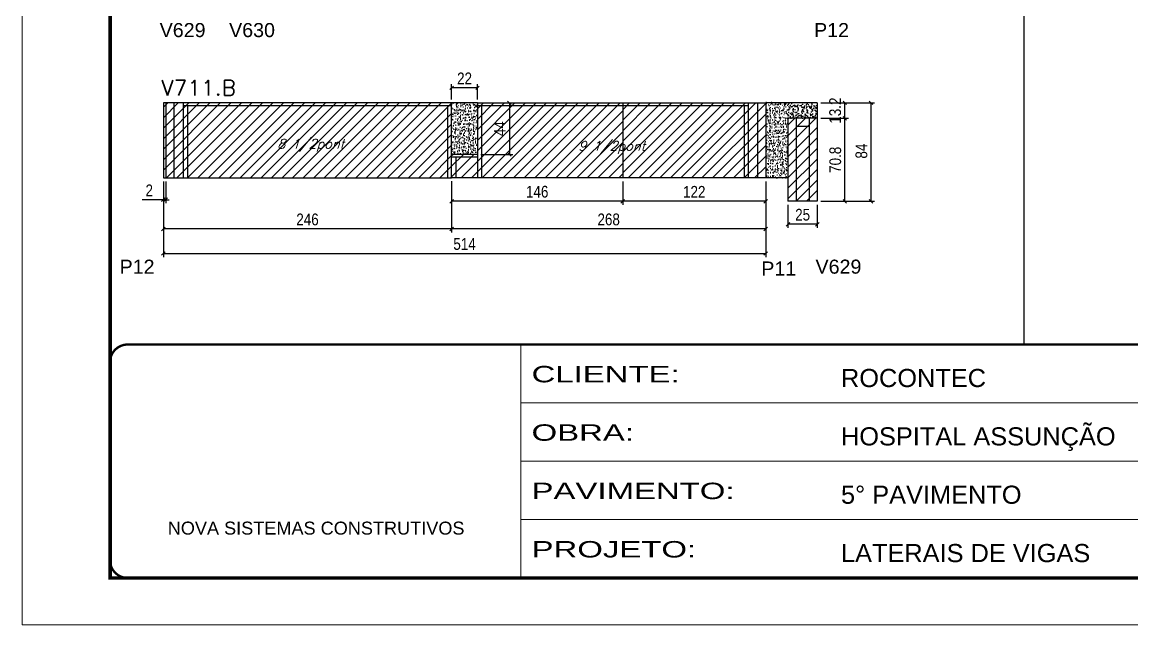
# Model space of a CAD drawing. Extents: x -20960 to -5926, y -2106 to 21915.
# Drawn here: x -10608 to -9662, y 16271 to 16785 of the extents above; entities that cross this region are included whole.
import ezdxf

# ---------------------------------------------------------------- set-up
doc = ezdxf.new("R2010")
doc.units = 0
doc.linetypes.add('CONTINUO', pattern=[0])
doc.linetypes.add('DASHED', pattern=[0.75, 0.5, -0.25])
for name, color, linetype in [('5', 5, 'Continuous'), ('COTA', 241, 'Continuous'), ('Painéis', 200, 'Continuous'), ('Reaproveitamento', 251, 'Continuous'), ('SARR_2.2x7', 40, 'Continuous'), ('SARR_3.5x7', 81, 'Continuous'), ('texto', 7, 'Continuous')]:
    doc.layers.add(name, color=color, linetype=linetype)
for name, color, linetype, lineweight in [('Folhas', 255, 'Continuous', 9), ('SARRAFO DE PRESSAO', 251, 'DASHED', 9), ('Texto Seção', 7, 'Continuous', 15)]:
    doc.layers.add(name, color=color, linetype=linetype, lineweight=lineweight)
doc.styles.add('ARIAL', font='arial.ttf')
doc.styles.add('COTA TECNICA', font='techl___.ttf', dxfattribs={"height": 10})
doc.styles.add('REGUA-120', font='ROMANS.shx', dxfattribs={"height": 15})
doc.styles.add('Romans', font='romans.shx')
doc.styles.get("Standard").update_dxf_attribs({"font": 'arial.ttf'})
doc.styles.add('Tecnologia', font='')
doc.styles.get('Tecnologia').set_extended_font_data('Forgotten Futurist')
doc.dimstyles.new('PAINEL', dxfattribs={"dimtxt": 10, "dimasz": 3, "dimexe": 3, "dimexo": 3, "dimgap": 3, "dimtad": 1, "dimdec": 1, "dimzin": 12, "dimdsep": 46, "dimtxsty": 'COTA TECNICA', "dimblk1": 'OBLIQUE', "dimblk2": 'OBLIQUE', "dimsah": 1, "dimcen": 0.9, "dimclrd": 4, "dimclre": 4, "dimclrt": 240, "dimadec": 1, "dimazin": 3, "dimtfac": 1, "dimtdec": 1, "dimtmove": 0, "dimatfit": 3, "dimfxl": 1, "dimtolj": 1, "dimtzin": 12, "dimarcsym": 0})
pattern_1 = [(50, (-141097.4303, -15279.7846), (5.46554007, -0.47817257), [0.5715, -6.2865]), (355, (-141097.4303, -15279.7846), (-1.05730264, 5.73170536), [0.4572, -5.02921753]), (100.4514447, (-141096.975, -15279.8245), (4.40823741, 5.25353256), [0.48570026, -5.34270734]), (46.1842, (-141097.43, -15278.2606), (8.13237123, -1.26126984), [0.85725, -9.42975]), (96.6355576, (-141096.753, -15278.366), (7.122124, 7.42278374), [0.7285507, -8.01406824]), (351.184151, (-141097.43, -15278.261), (7.122124, 7.42278374), [0.685799, -7.54379196]), (21, (-141096.6683, -15278.6416), (4.54843174, -3.06795595), [0.5715, -6.2865]), (326, (-141096.6683, -15278.6416), (1.85406085, 5.52563898), [0.4572, -5.0292]), (71.451445, (-141096.2893, -15278.8973), (6.40249258, 2.45768307), [0.48570026, -5.34269813]), (37.5, (-141097.4303, -15279.7846), (0.092658098, 2.536651166), [0, -4.96824, 0, -5.1054, 0, -5.04825]), (7.5, (-141097.4303, -15279.7846), (2.004589875, 3.005417245), [0, -2.91084, 0, -4.85394, 0, -1.92405]), (327.5, (-141099.1296, -15279.7846), (4.067717855, -0.17186232), [0, -1.905, 0, -5.9436, 0, -7.8867]), (317.5, (-141099.8916, -15279.7846), (4.44387544, 0.76279473), [0, -2.4765, 0, -3.94716, 0, -5.6007])]
pattern_2 = [(45, (-148448.6035, -14867.5354), (-4.49012806, 4.49012806), [])]

# ---------------------------------------------------------------- blocks, each defined once
blk = doc.blocks.new('9999999999')
at = {"color": 30, "linetype": 'CONTINUO'}
for p, q in [((98564.56, 34230.21), (98564.56, 34429.45)), ((98564.56, 34379.64), (99583.98, 34379.64)), ((98564.56, 34329.83), (99487.98, 34329.83)), ((98564.56, 34280.02), (99487.98, 34280.02))]:
    blk.add_line(p, q, dxfattribs=at)
at = {"color": 30, "linetype": 'CONTINUO', "const_width": 2}
blk.add_lwpolyline([(99583.98, 34230.21), (99583.98, 34414.45, 0.414214), (99568.98, 34429.45), (98228.98, 34429.45, 0.414214), (98213.98, 34414.45), (98213.98, 34245.21, 0.414214), (98228.98, 34230.21), (99583.98, 34230.21)], format="xyb", dxfattribs=at)
at = {"layer": 'Folhas'}
blk.add_lwpolyline([(98138.98, 34190.21), (99623.98, 34190.21), (99623.98, 35240.21), (98138.98, 35240.21)], close=True, dxfattribs=at)
at = {"layer": 'Folhas', "color": 30, "const_width": 3}
blk.add_lwpolyline([(98213.98, 34230.21), (99583.98, 34230.21), (99583.98, 35200.21), (98213.98, 35200.21)], close=True, dxfattribs=at)
at = {"color": 7, "linetype": 'Continuous', "ltscale": 5, "style": 'ARIAL'}
for s, height, p in [('ROCONTEC', 15.483, (98837.68, 34393.13)), ('HOSPITAL ASSUNÇÃO', 15.4829, (98837.68, 34343.32)), ('5° PAVIMENTO', 15.4829, (98837.68, 34293.51)), ('NOVA SISTEMAS CONSTRUTIVOS', 11.0592, (98263.19, 34267.21)), ('LATERAIS DE VIGAS', 15.4829, (98837.68, 34243.7))]:
    blk.add_text(s, height=height, dxfattribs=at).set_placement(p)
at = {"layer": 'Folhas', "color": 7, "style": 'Tecnologia', "width": 1.5}
for s, p in [('CLIENTE:', (98573.65, 34397.17)), ('OBRA:', (98573.65, 34347.31)), ('PAVIMENTO:', (98573.65, 34297.5)), ('PROJETO:', (98573.65, 34247.69))]:
    blk.add_text(s, height=14, dxfattribs=at).set_placement(p)
blk = doc.blocks.new('_Oblique')
at = {"color": 0, "linetype": 'ByBlock', "lineweight": -2}
blk.add_line((-0.5, -0.5), (0.5, 0.5), dxfattribs=at)
blk = doc.blocks.new('*D478')
at = {"layer": 'COTA', "color": 4, "linetype": 'ByBlock', "lineweight": -2, "transparency": 16777216}
for p, q in [((-10242.03, 16719.6), (-10242.03, 16732.48)), ((-10220.03, 16719.6), (-10220.03, 16732.48)), ((-10220.03, 16729.48), (-10242.03, 16729.48))]:
    blk.add_line(p, q, dxfattribs=at)
at = {"layer": 'Defpoints', "color": 0, "linetype": 'ByBlock', "transparency": 16777216}
for p in [(-10242.03, 16729.48), (-10242.03, 16716.6), (-10220.03, 16716.6)]:
    blk.add_point(p, dxfattribs=at)
at = {"layer": 'COTA', "color": 4, "linetype": 'ByBlock', "lineweight": -2, "transparency": 16777216, "xscale": 3, "yscale": 3, "zscale": 3, "rotation": 180}
blk.add_blockref('_Oblique', (-10242.03, 16729.48), dxfattribs=at)
at = {"layer": 'COTA', "color": 4, "linetype": 'ByBlock', "lineweight": -2, "transparency": 16777216, "xscale": 3, "yscale": 3, "zscale": 3}
blk.add_blockref('_Oblique', (-10220.03, 16729.48), dxfattribs=at)
at = {"layer": 'COTA', "color": 240, "linetype": 'ByBlock', "transparency": 16777216, "insert": (-10231.03, 16737.48), "char_height": 10, "attachment_point": 5, "style": 'COTA TECNICA'}
blk.add_mtext('\\A1;22', dxfattribs=at)
blk = doc.blocks.new('*D479')
at = {"layer": 'COTA', "color": 4, "linetype": 'ByBlock', "lineweight": -2, "transparency": 16777216}
for p, q in [((-9927.03, 16703.4), (-9903.51, 16703.4)), ((-9906.51, 16632.6), (-9906.51, 16703.4)), ((-9927.03, 16632.6), (-9903.51, 16632.6))]:
    blk.add_line(p, q, dxfattribs=at)
at = {"layer": 'Defpoints', "color": 0, "linetype": 'ByBlock', "transparency": 16777216}
for p in [(-9930.03, 16703.4), (-9906.51, 16703.4), (-9930.03, 16632.6)]:
    blk.add_point(p, dxfattribs=at)
at = {"layer": 'COTA', "color": 4, "linetype": 'ByBlock', "lineweight": -2, "transparency": 16777216, "xscale": 3, "yscale": 3, "zscale": 3}
for p, rotation in [((-9906.51, 16703.4), 90), ((-9906.51, 16632.6), 270)]:
    blk.add_blockref('_Oblique', p, dxfattribs=dict(at, rotation=rotation))
at = {"layer": 'COTA', "color": 240, "linetype": 'ByBlock', "transparency": 16777216, "insert": (-9914.64, 16668), "char_height": 10, "attachment_point": 5, "rotation": 90, "style": 'COTA TECNICA'}
blk.add_mtext('\\A1;70.8', dxfattribs=at)
blk = doc.blocks.new('*D480')
at = {"layer": 'COTA', "color": 4, "linetype": 'ByBlock', "lineweight": -2, "transparency": 16777216}
for p, q in [((-9955.03, 16629.6), (-9955.03, 16609.96)), ((-9930.03, 16629.6), (-9930.03, 16609.96)), ((-9930.03, 16612.96), (-9955.03, 16612.96))]:
    blk.add_line(p, q, dxfattribs=at)
at = {"layer": 'Defpoints', "color": 0, "linetype": 'ByBlock', "transparency": 16777216}
for p in [(-9955.03, 16632.6), (-9930.03, 16632.6), (-9955.03, 16612.96)]:
    blk.add_point(p, dxfattribs=at)
at = {"layer": 'COTA', "color": 4, "linetype": 'ByBlock', "lineweight": -2, "transparency": 16777216, "xscale": 3, "yscale": 3, "zscale": 3, "rotation": 180}
blk.add_blockref('_Oblique', (-9955.03, 16612.96), dxfattribs=at)
at = {"layer": 'COTA', "color": 4, "linetype": 'ByBlock', "lineweight": -2, "transparency": 16777216, "xscale": 3, "yscale": 3, "zscale": 3}
blk.add_blockref('_Oblique', (-9930.03, 16612.96), dxfattribs=at)
at = {"layer": 'COTA', "color": 240, "linetype": 'ByBlock', "transparency": 16777216, "insert": (-9942.53, 16621.07), "char_height": 10, "attachment_point": 5, "style": 'COTA TECNICA'}
blk.add_mtext('\\A1;25', dxfattribs=at)
blk = doc.blocks.new('*D481')
at = {"layer": 'COTA', "color": 4, "linetype": 'ByBlock', "lineweight": -2, "transparency": 16777216}
for p, q in [((-9927.03, 16716.6), (-9903.51, 16716.6)), ((-9906.51, 16703.4), (-9906.51, 16716.6)), ((-9927.03, 16703.4), (-9903.51, 16703.4))]:
    blk.add_line(p, q, dxfattribs=at)
at = {"layer": 'Defpoints', "color": 0, "linetype": 'ByBlock', "transparency": 16777216}
for p in [(-9930.03, 16716.6), (-9906.51, 16716.6), (-9930.03, 16703.4)]:
    blk.add_point(p, dxfattribs=at)
at = {"layer": 'COTA', "color": 4, "linetype": 'ByBlock', "lineweight": -2, "transparency": 16777216, "xscale": 3, "yscale": 3, "zscale": 3}
for p, rotation in [((-9906.51, 16716.6), 90), ((-9906.51, 16703.4), 270)]:
    blk.add_blockref('_Oblique', p, dxfattribs=dict(at, rotation=rotation))
at = {"layer": 'COTA', "color": 240, "linetype": 'ByBlock', "transparency": 16777216, "insert": (-9914.73, 16710), "char_height": 10, "attachment_point": 5, "rotation": 90, "style": 'COTA TECNICA'}
blk.add_mtext('\\A1;13.2', dxfattribs=at)
blk = doc.blocks.new('*D482')
at = {"layer": 'COTA', "color": 4, "linetype": 'ByBlock', "lineweight": -2, "transparency": 16777216}
for p, q in [((-9927.03, 16716.6), (-9881.23, 16716.6)), ((-9884.23, 16716.6), (-9884.23, 16632.6)), ((-9927.03, 16632.6), (-9881.23, 16632.6))]:
    blk.add_line(p, q, dxfattribs=at)
at = {"layer": 'Defpoints', "color": 0, "linetype": 'ByBlock', "transparency": 16777216}
for p in [(-9930.03, 16716.6), (-9930.03, 16632.6), (-9884.23, 16632.6)]:
    blk.add_point(p, dxfattribs=at)
at = {"layer": 'COTA', "color": 4, "linetype": 'ByBlock', "lineweight": -2, "transparency": 16777216, "xscale": 3, "yscale": 3, "zscale": 3}
for p, rotation in [((-9884.23, 16716.6), 90), ((-9884.23, 16632.6), 270)]:
    blk.add_blockref('_Oblique', p, dxfattribs=dict(at, rotation=rotation))
at = {"layer": 'COTA', "color": 240, "linetype": 'ByBlock', "transparency": 16777216, "insert": (-9892.33, 16675.4), "char_height": 10, "attachment_point": 5, "rotation": 90, "style": 'COTA TECNICA'}
blk.add_mtext('\\A1;84', dxfattribs=at)
blk = doc.blocks.new('*D483')
at = {"layer": 'COTA', "color": 4, "linetype": 'ByBlock', "lineweight": -2, "transparency": 16777216}
for p, q in [((-10242.03, 16649.6), (-10242.03, 16605.94)), ((-9974.03, 16649.6), (-9974.03, 16605.94)), ((-9974.03, 16608.94), (-10242.03, 16608.94))]:
    blk.add_line(p, q, dxfattribs=at)
at = {"layer": 'Defpoints', "color": 0, "linetype": 'ByBlock', "transparency": 16777216}
for p in [(-10242.03, 16652.6), (-9974.03, 16652.6), (-10242.03, 16608.94)]:
    blk.add_point(p, dxfattribs=at)
at = {"layer": 'COTA', "color": 4, "linetype": 'ByBlock', "lineweight": -2, "transparency": 16777216, "xscale": 3, "yscale": 3, "zscale": 3, "rotation": 180}
blk.add_blockref('_Oblique', (-10242.03, 16608.94), dxfattribs=at)
at = {"layer": 'COTA', "color": 4, "linetype": 'ByBlock', "lineweight": -2, "transparency": 16777216, "xscale": 3, "yscale": 3, "zscale": 3}
blk.add_blockref('_Oblique', (-9974.03, 16608.94), dxfattribs=at)
at = {"layer": 'COTA', "color": 240, "linetype": 'ByBlock', "transparency": 16777216, "insert": (-10108.03, 16617.06), "char_height": 10, "attachment_point": 5, "style": 'COTA TECNICA'}
blk.add_mtext('\\A1;268', dxfattribs=at)
blk = doc.blocks.new('*D484')
at = {"layer": 'COTA', "color": 4, "linetype": 'ByBlock', "lineweight": -2, "transparency": 16777216}
for p, q in [((-10217.03, 16716.6), (-10189.76, 16716.6)), ((-10192.76, 16716.6), (-10192.76, 16672.6)), ((-10217.03, 16672.6), (-10189.76, 16672.6))]:
    blk.add_line(p, q, dxfattribs=at)
at = {"layer": 'Defpoints', "color": 0, "linetype": 'ByBlock', "transparency": 16777216}
for p in [(-10220.03, 16716.6), (-10220.03, 16672.6), (-10192.76, 16672.6)]:
    blk.add_point(p, dxfattribs=at)
at = {"layer": 'COTA', "color": 4, "linetype": 'ByBlock', "lineweight": -2, "transparency": 16777216, "xscale": 3, "yscale": 3, "zscale": 3}
for p, rotation in [((-10192.76, 16716.6), 90), ((-10192.76, 16672.6), 270)]:
    blk.add_blockref('_Oblique', p, dxfattribs=dict(at, rotation=rotation))
at = {"layer": 'COTA', "color": 240, "linetype": 'ByBlock', "transparency": 16777216, "insert": (-10200.83, 16694.6), "char_height": 10, "attachment_point": 5, "rotation": 90, "style": 'COTA TECNICA'}
blk.add_mtext('\\A1;44', dxfattribs=at)
blk = doc.blocks.new('*D485')
at = {"layer": 'COTA', "color": 4, "linetype": 'ByBlock', "lineweight": -2, "transparency": 16777216}
for p, q in [((-10488.03, 16649.6), (-10488.03, 16605.94)), ((-10242.03, 16649.77), (-10242.03, 16605.94)), ((-10242.03, 16608.94), (-10488.03, 16608.94))]:
    blk.add_line(p, q, dxfattribs=at)
at = {"layer": 'Defpoints', "color": 0, "linetype": 'ByBlock', "transparency": 16777216}
for p in [(-10488.03, 16652.6), (-10242.03, 16652.77), (-10488.03, 16608.94)]:
    blk.add_point(p, dxfattribs=at)
at = {"layer": 'COTA', "color": 4, "linetype": 'ByBlock', "lineweight": -2, "transparency": 16777216, "xscale": 3, "yscale": 3, "zscale": 3, "rotation": 180}
blk.add_blockref('_Oblique', (-10488.03, 16608.94), dxfattribs=at)
at = {"layer": 'COTA', "color": 4, "linetype": 'ByBlock', "lineweight": -2, "transparency": 16777216, "xscale": 3, "yscale": 3, "zscale": 3}
blk.add_blockref('_Oblique', (-10242.03, 16608.94), dxfattribs=at)
at = {"layer": 'COTA', "color": 240, "linetype": 'ByBlock', "transparency": 16777216, "insert": (-10365.03, 16617.04), "char_height": 10, "attachment_point": 5, "style": 'COTA TECNICA'}
blk.add_mtext('\\A1;246', dxfattribs=at)
blk = doc.blocks.new('*D486')
at = {"layer": 'COTA', "color": 4, "linetype": 'ByBlock', "lineweight": -2, "transparency": 16777216}
for p, q in [((-10096.03, 16649.6), (-10096.03, 16629.6)), ((-9974.03, 16649.6), (-9974.03, 16629.6)), ((-9974.03, 16632.6), (-10096.03, 16632.6))]:
    blk.add_line(p, q, dxfattribs=at)
at = {"layer": 'Defpoints', "color": 0, "linetype": 'ByBlock', "transparency": 16777216}
for p in [(-10096.03, 16652.6), (-9974.03, 16652.6), (-10096.03, 16632.6)]:
    blk.add_point(p, dxfattribs=at)
at = {"layer": 'COTA', "color": 4, "linetype": 'ByBlock', "lineweight": -2, "transparency": 16777216, "xscale": 3, "yscale": 3, "zscale": 3, "rotation": 180}
blk.add_blockref('_Oblique', (-10096.03, 16632.6), dxfattribs=at)
at = {"layer": 'COTA', "color": 4, "linetype": 'ByBlock', "lineweight": -2, "transparency": 16777216, "xscale": 3, "yscale": 3, "zscale": 3}
blk.add_blockref('_Oblique', (-9974.03, 16632.6), dxfattribs=at)
at = {"layer": 'COTA', "color": 240, "linetype": 'ByBlock', "transparency": 16777216, "insert": (-10035.03, 16640.66), "char_height": 10, "attachment_point": 5, "style": 'COTA TECNICA'}
blk.add_mtext('\\A1;122', dxfattribs=at)
blk = doc.blocks.new('*D487')
at = {"layer": 'COTA', "color": 4, "linetype": 'ByBlock', "lineweight": -2, "transparency": 16777216}
for p, q in [((-10242.03, 16649.6), (-10242.03, 16629.6)), ((-10096.03, 16649.6), (-10096.03, 16629.6)), ((-10096.03, 16632.6), (-10242.03, 16632.6))]:
    blk.add_line(p, q, dxfattribs=at)
at = {"layer": 'Defpoints', "color": 0, "linetype": 'ByBlock', "transparency": 16777216}
for p in [(-10242.03, 16652.6), (-10096.03, 16652.6), (-10242.03, 16632.6)]:
    blk.add_point(p, dxfattribs=at)
at = {"layer": 'COTA', "color": 4, "linetype": 'ByBlock', "lineweight": -2, "transparency": 16777216, "xscale": 3, "yscale": 3, "zscale": 3, "rotation": 180}
blk.add_blockref('_Oblique', (-10242.03, 16632.6), dxfattribs=at)
at = {"layer": 'COTA', "color": 4, "linetype": 'ByBlock', "lineweight": -2, "transparency": 16777216, "xscale": 3, "yscale": 3, "zscale": 3}
blk.add_blockref('_Oblique', (-10096.03, 16632.6), dxfattribs=at)
at = {"layer": 'COTA', "color": 240, "linetype": 'ByBlock', "transparency": 16777216, "insert": (-10169.03, 16640.7), "char_height": 10, "attachment_point": 5, "style": 'COTA TECNICA'}
blk.add_mtext('\\A1;146', dxfattribs=at)
blk = doc.blocks.new('*D549')
at = {"layer": 'COTA', "color": 4, "lineweight": -2, "transparency": 16777216}
for p, q in [((-10488.03, 16649.6), (-10488.03, 16630.91)), ((-10486.03, 16649.6), (-10486.03, 16630.91)), ((-10488.03, 16633.91), (-10506.14, 16633.91)), ((-10486.03, 16633.91), (-10488.03, 16633.91)), ((-10486.03, 16633.91), (-10483.03, 16633.91))]:
    blk.add_line(p, q, dxfattribs=at)
at = {"layer": 'Defpoints', "color": 0, "transparency": 16777216}
for p in [(-10488.03, 16652.6), (-10486.03, 16652.6), (-10488.03, 16633.91)]:
    blk.add_point(p, dxfattribs=at)
at = {"layer": 'COTA', "color": 4, "lineweight": -2, "transparency": 16777216, "xscale": 3, "yscale": 3, "zscale": 3}
blk.add_blockref('_Oblique', (-10488.03, 16633.91), dxfattribs=at)
at = {"layer": 'COTA', "color": 4, "lineweight": -2, "transparency": 16777216, "xscale": 3, "yscale": 3, "zscale": 3, "rotation": 180}
blk.add_blockref('_Oblique', (-10486.03, 16633.91), dxfattribs=at)
at = {"layer": 'COTA', "color": 240, "transparency": 16777216, "insert": (-10500.09, 16641.91), "char_height": 10, "attachment_point": 5, "style": 'COTA TECNICA'}
blk.add_mtext('\\A1;2', dxfattribs=at)
blk = doc.blocks.new('*D551')
at = {"layer": 'COTA', "color": 4, "lineweight": -2, "ltscale": 25, "transparency": 16777216}
for p, q in [((-10488.03, 16649.6), (-10488.03, 16584.96)), ((-9974.03, 16649.6), (-9974.03, 16584.96)), ((-10488.03, 16587.96), (-9974.03, 16587.96))]:
    blk.add_line(p, q, dxfattribs=at)
at = {"layer": 'Defpoints', "color": 0, "ltscale": 25, "transparency": 16777216}
for p in [(-10488.03, 16652.6), (-9974.03, 16652.6), (-9974.03, 16587.96)]:
    blk.add_point(p, dxfattribs=at)
at = {"layer": 'COTA', "color": 4, "lineweight": -2, "ltscale": 25, "transparency": 16777216, "xscale": 3, "yscale": 3, "zscale": 3, "rotation": 180}
blk.add_blockref('_Oblique', (-10488.03, 16587.96), dxfattribs=at)
at = {"layer": 'COTA', "color": 4, "lineweight": -2, "ltscale": 25, "transparency": 16777216, "xscale": 3, "yscale": 3, "zscale": 3}
blk.add_blockref('_Oblique', (-9974.03, 16587.96), dxfattribs=at)
at = {"layer": 'COTA', "color": 240, "ltscale": 25, "transparency": 16777216, "insert": (-10231.03, 16596.07), "char_height": 10, "attachment_point": 5, "style": 'COTA TECNICA'}
blk.add_mtext('\\A1;514', dxfattribs=at)

msp = doc.modelspace()

# ---------------------------------------------------------------- hatches: boundary and pattern name
at = {"layer": 'COTA', "linetype": 'ByBlock'}
h = msp.add_hatch(dxfattribs=at)
h.set_pattern_fill('AR-CONC', color=256, scale=0.03)
h.set_pattern_definition(pattern_1)
h.paths.add_polyline_path([(-10242.03, 16672.6), (-10220.03, 16672.6), (-10220.03, 16716.6), (-10242.03, 16716.6)])
h = msp.add_hatch(dxfattribs=at)
h.set_pattern_fill('AR-CONC', color=256, scale=0.03)
h.set_pattern_definition([(50, (-141097.4303, -15278.9846), (5.46554007, -0.47817257), [0.5715, -6.2865]), (355, (-141097.4303, -15278.9846), (-1.05730264, 5.73170536), [0.4572, -5.02921753]), (100.4514447, (-141096.975, -15279.0245), (4.40823741, 5.25353256), [0.48570026, -5.34270734]), (46.1842, (-141097.43, -15277.4606), (8.13237123, -1.26126984), [0.85725, -9.42975]), (96.6355576, (-141096.753, -15277.566), (7.122124, 7.42278374), [0.7285507, -8.01406824]), (351.184151, (-141097.43, -15277.461), (7.122124, 7.42278374), [0.685799, -7.54379196]), (21, (-141096.6683, -15277.8416), (4.54843174, -3.06795595), [0.5715, -6.2865]), (326, (-141096.6683, -15277.8416), (1.85406085, 5.52563898), [0.4572, -5.0292]), (71.451445, (-141096.2893, -15278.0973), (6.40249258, 2.45768307), [0.48570026, -5.34269813]), (37.5, (-141097.4303, -15278.9846), (0.092658098, 2.536651166), [0, -4.96824, 0, -5.1054, 0, -5.04825]), (7.5, (-141097.4303, -15278.9846), (2.004589875, 3.005417245), [0, -2.91084, 0, -4.85394, 0, -1.92405]), (327.5, (-141099.1296, -15278.9846), (4.067717855, -0.17186232), [0, -1.905, 0, -5.9436, 0, -7.8867]), (317.5, (-141099.8916, -15278.9846), (4.44387544, 0.76279473), [0, -2.4765, 0, -3.94716, 0, -5.6007])])
h.paths.add_polyline_path([(-9974.03, 16717.4), (-9955.03, 16717.4), (-9955.03, 16652.6), (-9974.03, 16652.6), (-9974.03, 16653.4)])
h = msp.add_hatch(dxfattribs=at)
h.set_pattern_fill('AR-CONC', color=256, scale=0.03)
h.set_pattern_definition(pattern_1)
h.paths.add_polyline_path([(-9955.03, 16716.6), (-9930.03, 16716.6), (-9930.03, 16703.4), (-9955.03, 16703.4)])
at = {"layer": 'Reaproveitamento', "linetype": 'ByBlock'}
h = msp.add_hatch(dxfattribs=at)
h.set_pattern_fill('ANSI31', color=256, scale=2)
h.set_pattern_definition(pattern_2)
h.paths.add_polyline_path([(-10242.03, 16652.6), (-10242.03, 16672.6), (-10242.03, 16716.6), (-10488.03, 16716.6), (-10488.03, 16652.6)])
h = msp.add_hatch(dxfattribs=at)
h.set_pattern_fill('ANSI31', color=256, scale=2)
h.set_pattern_definition(pattern_2)
h.paths.add_polyline_path([(-10096.03, 16652.6), (-10096.03, 16716.6), (-10220.03, 16716.6), (-10220.03, 16672.6), (-10242.03, 16672.6), (-10242.03, 16652.6)])
h = msp.add_hatch(dxfattribs=at)
h.set_pattern_fill('ANSI31', color=256, scale=2)
h.set_pattern_definition([(45, (-148422.623, -14867.5354), (-4.49012806, 4.49012806), [])])
h.paths.add_polyline_path([(-9974.03, 16716.6), (-10096.03, 16716.6), (-10096.03, 16652.6), (-9974.03, 16652.6)])
h = msp.add_hatch(dxfattribs=at)
h.set_pattern_fill('ANSI31', color=256, scale=2)
h.set_pattern_definition([(45, (-148281.623, -14880.7354), (-4.49012806, 4.49012806), [])])
h.paths.add_polyline_path([(-9930.03, 16703.4), (-9955.03, 16703.4), (-9955.03, 16632.6), (-9930.03, 16632.6)])

# ---------------------------------------------------------------- linework, layer by layer
at = {"layer": 'COTA', "linetype": 'ByBlock'}
for p, q in [((-9753.86, 17281.09), (-9753.86, 16510.33)), ((-10220.03, 16716.6), (-10242.03, 16716.6)), ((-9930.03, 16716.6), (-9974.03, 16716.6)), ((-9930.03, 16716.6), (-9930.03, 16703.4)), ((-9955.03, 16652.6), (-9974.03, 16652.6)), ((-9974.03, 16652.6), (-9974.03, 16652.6))]:
    msp.add_line(p, q, dxfattribs=at)
at = {"layer": 'Painéis', "linetype": 'ByBlock'}
for p, q in [((-10242.03, 16716.6), (-10488.03, 16716.6)), ((-10488.03, 16716.6), (-10488.03, 16652.6)), ((-10486.03, 16716.6), (-10486.03, 16652.6)), ((-10242.03, 16672.6), (-10242.03, 16716.6)), ((-10220.03, 16716.6), (-9974.03, 16716.6)), ((-10220.03, 16716.6), (-10220.03, 16672.6)), ((-10096.03, 16716.6), (-10096.03, 16652.6)), ((-9974.03, 16716.6), (-9974.03, 16652.6)), ((-9930.03, 16703.4), (-9955.03, 16703.4)), ((-9955.03, 16703.4), (-9955.03, 16632.6)), ((-9930.03, 16703.4), (-9930.03, 16632.6)), ((-10220.03, 16672.6), (-10242.03, 16672.6)), ((-10242.03, 16652.6), (-10242.03, 16672.6)), ((-10488.03, 16652.6), (-10242.03, 16652.6)), ((-9974.03, 16652.6), (-10242.03, 16652.6)), ((-9930.03, 16632.6), (-9955.03, 16632.6))]:
    msp.add_line(p, q, dxfattribs=at)
at = {"layer": 'SARR_2.2x7', "linetype": 'Continuous'}
for p, q in [((-10479.03, 16716.6), (-10479.03, 16652.6)), ((-10471.03, 16714.4), (-10242.03, 16714.4)), ((-10220.03, 16714.4), (-9989.03, 16714.4)), ((-9981.03, 16716.6), (-9981.03, 16652.6)), ((-9948.03, 16703.4), (-9948.03, 16632.6)), ((-9937.03, 16703.4), (-9937.03, 16632.6)), ((-9937.03, 16696.4), (-9948.03, 16696.4)), ((-10242.03, 16670.4), (-10220.03, 16670.4))]:
    msp.add_line(p, q, dxfattribs=at)
at = {"layer": 'SARR_3.5x7'}
for p, q in [((-10471.03, 16716.6), (-10471.03, 16652.6)), ((-10467.53, 16714.4), (-10467.53, 16652.6)), ((-10245.53, 16714.4), (-10245.53, 16652.6)), ((-10216.53, 16714.4), (-10216.53, 16652.6)), ((-9992.53, 16714.4), (-9992.53, 16652.6)), ((-9989.03, 16716.6), (-9989.03, 16652.6)), ((-10238.53, 16670.4), (-10238.53, 16652.6)), ((-10220.03, 16672.6), (-10220.03, 16652.6))]:
    msp.add_line(p, q, dxfattribs=at)

# ---------------------------------------------------------------- block references
at = {"layer": 'SARRAFO DE PRESSAO', "color": 6, "linetype": 'ByBlock'}
msp.add_blockref('9999999999', (-108747.48, -17919.11), dxfattribs=at)

# ---------------------------------------------------------------- texts
at = {"layer": '5', "linetype": 'Continuous'}
for s, p in [('V629', (-10491.19, 16772.72)), ('V630', (-10431.94, 16772.72)), ('P12', (-9932.77, 16772.72)), ('P12', (-10525.4, 16570.75)), ('P11', (-9977.8, 16569.2)), ('V629', (-9931.52, 16570.8))]:
    msp.add_text(s, height=12, rotation=359.99996, dxfattribs=at).set_placement(p)
at = {"layer": 'texto', "color": 2, "char_height": 8, "attachment_point": 5, "style": 'Romans'}
for s, insert in [('{\\Q19;\\C256;8 1/2pont}', (-10362.32, 16680.34)), ('{\\Q19;\\C256;9 1/2pont}', (-10105.47, 16678.5))]:
    msp.add_mtext(s, dxfattribs=dict(at, insert=insert))
at = {"layer": 'Texto Seção', "style": 'REGUA-120', "width": 1.05}
msp.add_text('V711.B', height=13, dxfattribs=at).set_placement((-10489.77, 16722.97))

# ---------------------------------------------------------------- dimensions: what is measured, and where the dimension line sits
at = {"layer": 'COTA', "linetype": 'ByBlock'}
for base, p1, p2, angle, picture, middle in [((-10242.03, 16729.48), (-10220.03, 16716.6), (-10242.03, 16716.6), 180, '*D478', (-10231.03, 16737.48)), ((-10192.76, 16672.6), (-10220.03, 16716.6), (-10220.03, 16672.6), 90, '*D484', (-10200.83, 16694.6)), ((-9906.51, 16703.4), (-9930.03, 16632.6), (-9930.03, 16703.4), 90, '*D479', (-9914.64, 16668)), ((-10488.03, 16608.94), (-10242.03, 16652.77), (-10488.03, 16652.6), 180, '*D485', (-10365.03, 16617.04)), ((-10242.03, 16608.94), (-9974.03, 16652.6), (-10242.03, 16652.6), 180, '*D483', (-10108.03, 16617.06)), ((-10242.03, 16632.6), (-10096.03, 16652.6), (-10242.03, 16652.6), 180, '*D487', (-10169.03, 16640.7)), ((-10096.03, 16632.6), (-9974.03, 16652.6), (-10096.03, 16652.6), 180, '*D486', (-10035.03, 16640.66)), ((-9955.03, 16612.96), (-9930.03, 16632.6), (-9955.03, 16632.6), 180, '*D480', (-9942.53, 16621.07))]:
    dim = msp.add_linear_dim(base=base, p1=p1, p2=p2, angle=angle, dimstyle='PAINEL', dxfattribs=at)
    dim.commit()
    dim.dimension.update_dxf_attribs({"geometry": picture, "text_midpoint": middle})
for base, p1, p2, picture, middle in [((-9906.51, 16716.6), (-9930.03, 16703.4), (-9930.03, 16716.6), '*D481', (-9906.51, 16710)), ((-9884.23, 16632.6), (-9930.03, 16716.6), (-9930.03, 16632.6), '*D482', (-9884.23, 16675.4))]:
    dim = msp.add_linear_dim(base=base, p1=p1, p2=p2, angle=90, dimstyle='PAINEL', dxfattribs=at)
    dim.commit()
    dim.dimension.update_dxf_attribs({"geometry": picture, "text_midpoint": middle, "dimtype": 160})
at = {"layer": 'COTA'}
dim = msp.add_linear_dim(base=(-10488.03, 16633.91), p1=(-10486.03, 16652.6), p2=(-10488.03, 16652.6), dimstyle='PAINEL', dxfattribs=at)
dim.commit()
dim.dimension.update_dxf_attribs({"geometry": '*D549', "text_midpoint": (-10500.09, 16641.91)})
at = {"layer": 'COTA', "ltscale": 25}
dim = msp.add_linear_dim(base=(-9974.03, 16587.96), p1=(-10488.03, 16652.6), p2=(-9974.03, 16652.6), dimstyle='PAINEL', dxfattribs=at)
dim.commit()
dim.dimension.update_dxf_attribs({"geometry": '*D551', "text_midpoint": (-10231.03, 16596.07)})

doc.saveas('drawing.dxf')
